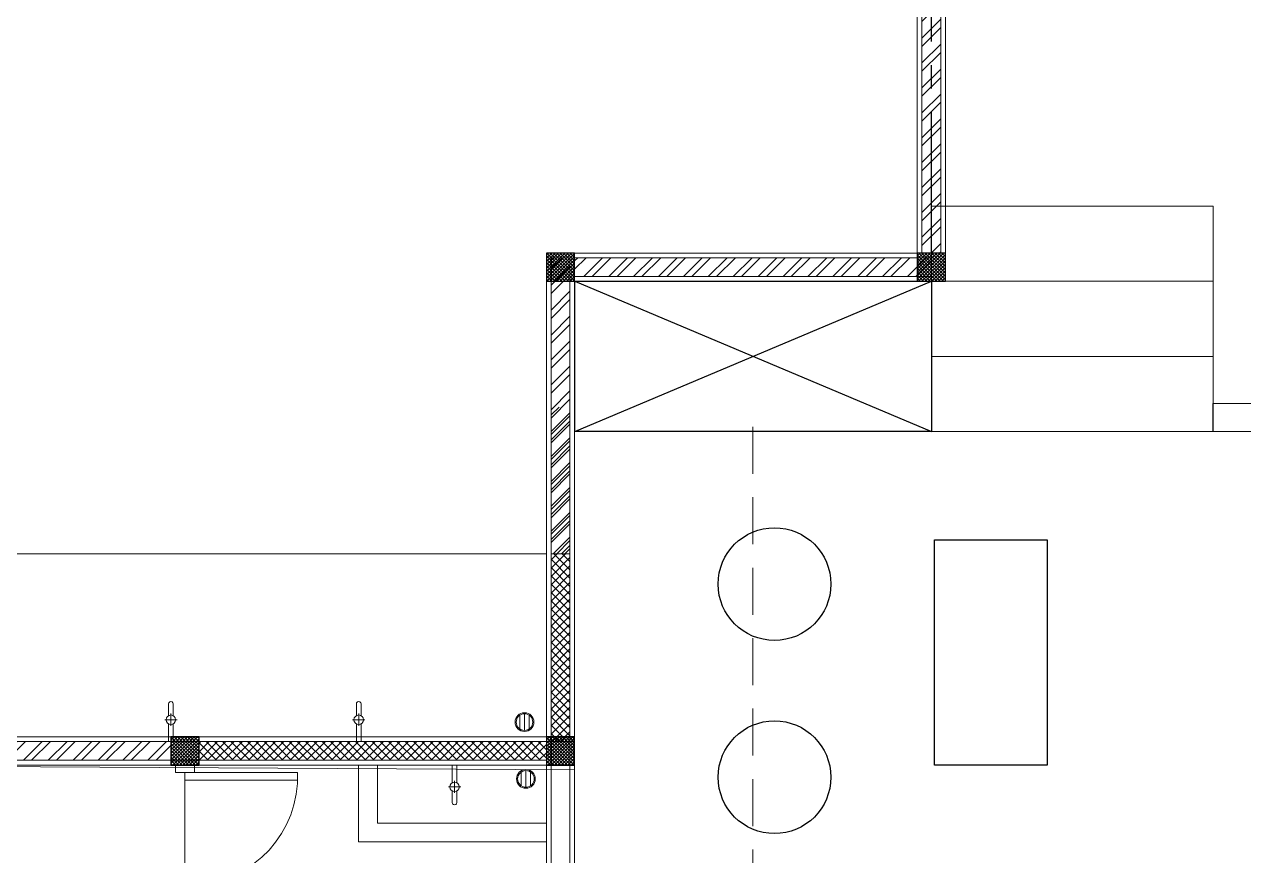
# Model space of a CAD drawing. Header units: inches. Extents: x 249 to 1192, y -18 to 440.
# Drawn here: x 764.53 to 771.02, y 212.84 to 217.27 of the extents above; entities that cross this region are included whole.
import ezdxf

# ---------------------------------------------------------------- set-up
doc = ezdxf.new("R2010")
doc.units = ezdxf.units.IN
doc.header["$MEASUREMENT"] = 0
doc.linetypes.add('CENTER2', pattern=[1.125, 0.75, -0.125, 0.125, -0.125])
doc.linetypes.add('HIDDEN', pattern=[0.375, 0.25, -0.125])
for name, color, linetype, lineweight in [('ARSIR BETON', 8, 'Continuous', 0), ('DINDING', 6, 'Continuous', 0), ('DINDING2', 137, 'Continuous', 20), ('KUSEN', 16, 'Continuous', 15), ('SANITAIR', 6, 'Continuous', 9)]:
    doc.layers.add(name, color=color, linetype=linetype, lineweight=lineweight)
for name, color, linetype in [('ARSIR DINDING', 64, 'Continuous'), ('AS', 15, 'CENTER2'), ('FURNITURE', 11, 'Continuous'), ('KOLOM', 5, 'Continuous')]:
    doc.layers.add(name, color=color, linetype=linetype)

# ---------------------------------------------------------------- blocks, each defined once
blk = doc.blocks.new('K2')
at = {"layer": 'ARSIR BETON'}
h = blk.add_hatch(dxfattribs=at)
h.set_pattern_fill('ANSI37', color=256, scale=0.1, style=0)
h.set_pattern_definition([(45, (-38.743626, 268.082874), (-0.0088388, 0.0088388), []), (135, (-38.743626, 268.082874), (-0.0088388, -0.0088388), [])])
h.paths.add_polyline_path([(-38.5936, 268.2329), (-38.7436, 268.2329), (-38.7436, 268.0829), (-38.5936, 268.0829)])
at = {"layer": 'KOLOM'}
blk.add_lwpolyline([(-38.7436, 268.0829), (-38.5936, 268.0829), (-38.5936, 268.2329), (-38.7436, 268.2329)], close=True, dxfattribs=at)
blk = doc.blocks.new('Skran')
for p, q in [((-0.2, 0.0125), (-0.1381, 0.0125)), ((-0.0837, 0), (-0.1488, 0)), ((-0.1162, -0.0326), (-0.1162, 0.0326)), ((-0.0943, 0.0125), (0, 0.0125)), ((0, -0.0125), (0, 0.0125)), ((-0.2, -0.0125), (-0.1381, -0.0125)), ((-0.0943, -0.0125), (0, -0.0125))]:
    blk.add_line(p, q)
blk.add_circle((-0.1162, 0), 0.0252)
blk.add_arc((-0.2, 0), 0.0125, 89.99923, 270.00077)
blk = doc.blocks.new('*X38')
at = {"color": 0}
for p, q in [((18.491, 19.1926), (18.5795, 19.1926)), ((18.4987, 19.2176), (18.5717, 19.2176)), ((18.4987, 19.1676), (18.5717, 19.1676))]:
    blk.add_line(p, q, dxfattribs=at)
blk = doc.blocks.new('SFLOOR')
for radius in [0.05, 0.0442]:
    blk.add_circle((0, 0), radius)
blk.add_blockref('*X38', (-18.5352, -19.1926))
blk = doc.blocks.new('p toilet')
at = {"layer": 'KUSEN'}
for points in [[(611.2182, 191.3922), (611.2182, 191.9922), (611.1782, 191.9922), (611.1782, 191.3922)], [(610.6182, 191.3422), (610.5782, 191.3422), (610.5782, 191.4422), (610.6182, 191.4422)], [(611.2582, 191.3422), (611.2182, 191.3422), (611.2182, 191.4422), (611.2582, 191.4422)]]:
    blk.add_lwpolyline(points, close=True, dxfattribs=at)
blk.add_lwpolyline([(611.2182, 191.3922), (610.6182, 191.3922)], dxfattribs=at)
blk.add_arc((611.1982, 191.4117), 0.5808, 88.02661, 176.99428, dxfattribs=at)
blk = doc.blocks.new('TOILET LT.2')
at = {"layer": 'ARSIR DINDING'}
h = blk.add_hatch(dxfattribs=at)
h.set_pattern_fill('ANSI32', color=256, scale=0.25, style=0)
h.set_pattern_definition([(45, (652.50368, 115.51291), (-0.0662913, 0.0662913), []), (45, (652.54787, 115.51291), (-0.0662913, 0.0662913), [])])
h.paths.add_polyline_path([(656.6287, 115.6129), (652.5037, 115.6129), (652.5037, 115.5129), (656.6287, 115.5129)])
h.paths.add_polyline_path([(656.7537, 116.6879), (656.6537, 116.6879), (656.6537, 115.6379), (656.7537, 115.6379)])
h.paths.add_polyline_path([(656.7537, 119.3379), (656.6537, 119.3379), (656.6537, 118.1379), (656.7537, 118.1379)])
h.paths.add_polyline_path([(656.7537, 122.6434), (656.6537, 122.6434), (656.6537, 121.8631), (656.7537, 121.8631)])
h.paths.add_polyline_path([(654.6287, 120.7629), (654.6287, 120.8629), (652.5037, 120.8629), (652.5037, 120.7629)])
at = {"layer": 'DINDING'}
blk.add_lwpolyline([(656.6287, 120.7379), (652.5037, 120.7379), (652.5037, 120.8879), (656.6287, 120.8879)], close=True, dxfattribs=at)
for points in [[(655.6287, 120.7379), (655.6287, 120.3288), (656.6287, 120.3288)], [(655.7287, 120.7379), (655.7287, 120.4288), (656.6287, 120.4288)]]:
    blk.add_lwpolyline(points, dxfattribs=at)
at = {"layer": 'DINDING2'}
blk.add_lwpolyline([(652.5037, 120.7629), (656.6287, 120.7629), (656.6287, 120.8629), (652.5037, 120.8629)], close=True, dxfattribs=at)
at = {"rotation": 179.9999724896534}
for p in [(616.0352, 388.9708), (618.0352, 388.9708)]:
    blk.add_blockref('K2', p, dxfattribs=at)
at = {"xscale": -1, "rotation": 269.9999724896533}
blk.add_blockref('p toilet', (463.3112, -490.5202), dxfattribs=at)
at = {"layer": 'SANITAIR', "xscale": -1}
for name, p, rotation in [('Skran', (656.1397, 120.7379), 270), ('SFLOOR', (656.5193, 120.6639), 90)]:
    blk.add_blockref(name, p, dxfattribs=dict(at, rotation=rotation))
blk = doc.blocks.new('LANTAI 2')
at = {"layer": 'ARSIR DINDING'}
h = blk.add_hatch(dxfattribs=at)
h.set_pattern_fill('ANSI32', color=256, scale=0.25, style=0)
h.set_pattern_definition([(45, (693.03283, 199.91419), (-0.0662913, 0.0662913), []), (45, (693.07702, 199.91419), (-0.0662913, 0.0662913), [])])
h.paths.add_polyline_path([(693.0328, 202.7837), (693.1328, 202.7837), (693.1328, 199.9142), (693.0328, 199.9142)])
h = blk.add_hatch(dxfattribs=at)
h.set_pattern_fill('ANSI32', color=256, scale=0.25, style=0)
h.set_pattern_definition([(45, (686.75818, 179.71438), (-0.06629126, 0.06629126), []), (45, (686.80237, 179.71438), (-0.06629126, 0.06629126), [])])
h.paths.add_polyline_path([(691.0583, 198.3137), (691.1583, 198.3137), (691.1583, 199.8889), (691.0583, 199.8889)])
h = blk.add_hatch(dxfattribs=at)
h.set_pattern_fill('ANSI32', color=256, scale=0.25, style=0)
h.set_pattern_definition([(45, (691.18308, 199.78886), (-0.0662913, 0.0662913), []), (45, (691.227275, 199.78886), (-0.0662913, 0.0662913), [])])
edge = h.paths.add_edge_path()
edge.add_line((691.1831, 199.7889), (693.0828, 199.7889))
edge.add_line((693.0828, 199.7889), (693.0828, 199.8889))
edge.add_line((693.0828, 199.8889), (691.1831, 199.8889))
h = blk.add_hatch(dxfattribs=at)
h.set_pattern_fill('ANSI37', color=256, scale=0.25, style=0)
h.set_pattern_definition([(45, (691.058313, 197.313666), (-0.0220971, 0.0220971), []), (135, (691.058313, 197.313666), (-0.0220971, -0.0220971), [])])
h.paths.add_polyline_path([(691.1583, 198.3137), (691.0583, 198.3137), (691.0583, 197.3137), (691.1583, 197.3137)])
h = blk.add_hatch(dxfattribs=at)
h.set_pattern_fill('ANSI37', color=256, scale=0.25, style=0)
h.set_pattern_definition([(45, (689.18308, 195.938672), (-0.02209709, 0.02209709), []), (135, (689.18308, 195.938672), (-0.02209709, -0.02209709), [])])
h.paths.add_polyline_path([(691.0331, 197.2137), (691.0331, 197.3137), (689.1831, 197.3137), (689.1831, 197.2137)])
h.paths.add_polyline_path([(688.5262, 192.5663), (689.523, 192.5663), (689.523, 192.8213), (688.5262, 192.8213)])
for points in [[(691.1834, 198.9639), (693.0828, 199.7639)], [(691.1834, 199.7639), (693.0828, 198.9639)]]:
    blk.add_lwpolyline(points)
blk.add_lwpolyline([(691.1834, 199.7639), (693.0828, 199.7639), (693.0828, 198.9639), (691.1834, 198.9639)], close=True)
at = {"layer": 'AS'}
blk.add_lwpolyline([(693.0828, 199.9142), (693.0828, 203.7387)], dxfattribs=at)
at = {"layer": 'DINDING'}
for points in [[(693.0078, 202.7837), (693.1578, 202.7837), (693.1578, 199.9142), (693.0078, 199.9142)], [(694.5828, 198.9639), (693.0828, 198.9639), (693.0828, 200.1639), (694.5828, 200.1639)], [(687.5081, 197.3387), (691.0331, 197.3387), (691.0333, 198.3137), (687.5081, 198.3137)]]:
    blk.add_lwpolyline(points, close=True, dxfattribs=at)
for points in [[(686.7581, 201.0487), (686.7581, 197.1887), (691.1833, 197.1637)], [(686.9081, 201.0487), (686.9081, 197.3137), (691.1833, 197.3137)], [(694.5828, 199.7639), (693.0828, 199.7639), (693.0828, 200.1639), (694.5828, 200.1639)], [(691.1834, 180.6387), (691.1833, 199.9139), (691.0333, 199.9139), (691.0334, 180.6387)], [(691.1831, 199.7639), (693.0828, 199.7639), (693.0828, 199.9139), (691.183, 199.9139)], [(694.5828, 199.7639), (693.0828, 199.7639), (693.0828, 199.3639), (694.5828, 199.3639)], [(694.7328, 198.9639), (693.0828, 198.9639), (693.0828, 199.3639), (694.5828, 199.3639)], [(694.5818, 198.9639), (694.5818, 199.1139), (695.1071, 199.1139), (695.1071, 191.1139), (694.9571, 191.1139), (694.9571, 198.9639), (694.5818, 198.9639)]]:
    blk.add_lwpolyline(points, dxfattribs=at)
at = {"layer": 'DINDING', "linetype": 'HIDDEN'}
blk.add_lwpolyline([(692.133, 198.9889), (692.133, 181.389)], dxfattribs=at)
at = {"layer": 'DINDING2'}
blk.add_lwpolyline([(693.0328, 202.7837), (693.1328, 202.7837), (693.1328, 199.9142), (693.0328, 199.9142)], close=True, dxfattribs=at)
for points in [[(691.1584, 180.6387), (691.1583, 199.8889), (691.0583, 199.8889), (691.0584, 180.6387)], [(691.1831, 199.7889), (693.0828, 199.7889), (693.0828, 199.8889), (691.1831, 199.8889)], [(691.0583, 198.3137), (691.1583, 198.3137)]]:
    blk.add_lwpolyline(points, dxfattribs=at)
at = {"rotation": 179.9999724896534}
for p in [(652.4398, 467.9968), (654.4143, 467.9971)]:
    blk.add_blockref('K2', p, dxfattribs=at)
at = {"layer": 'DINDING2'}
blk.add_blockref('TOILET LT.2', (34.4044, 76.4508), dxfattribs=at)
at = {"layer": 'SANITAIR', "xscale": -1}
for name, p, rotation in [('Skran', (689.0332, 197.3137), 90), ('Skran', (690.0332, 197.3137), 90), ('SFLOOR', (690.9163, 197.4173), 270)]:
    blk.add_blockref(name, p, dxfattribs=dict(at, rotation=rotation))

msp = doc.modelspace()

# ---------------------------------------------------------------- block references
msp.add_blockref('LANTAI 2', (76.2777, 16.1343))

# ---------------------------------------------------------------- next in the draw order: linework, layer by layer
at = {"layer": 'FURNITURE'}
msp.add_lwpolyline([(769.377, 214.5222), (769.977, 214.5222), (769.977, 213.3222), (769.377, 213.3222)], close=True, dxfattribs=at)
for centre in [(768.5252, 214.2862), (768.5252, 213.2582)]:
    msp.add_circle(centre, 0.3, dxfattribs=at)

doc.saveas('drawing.dxf')
